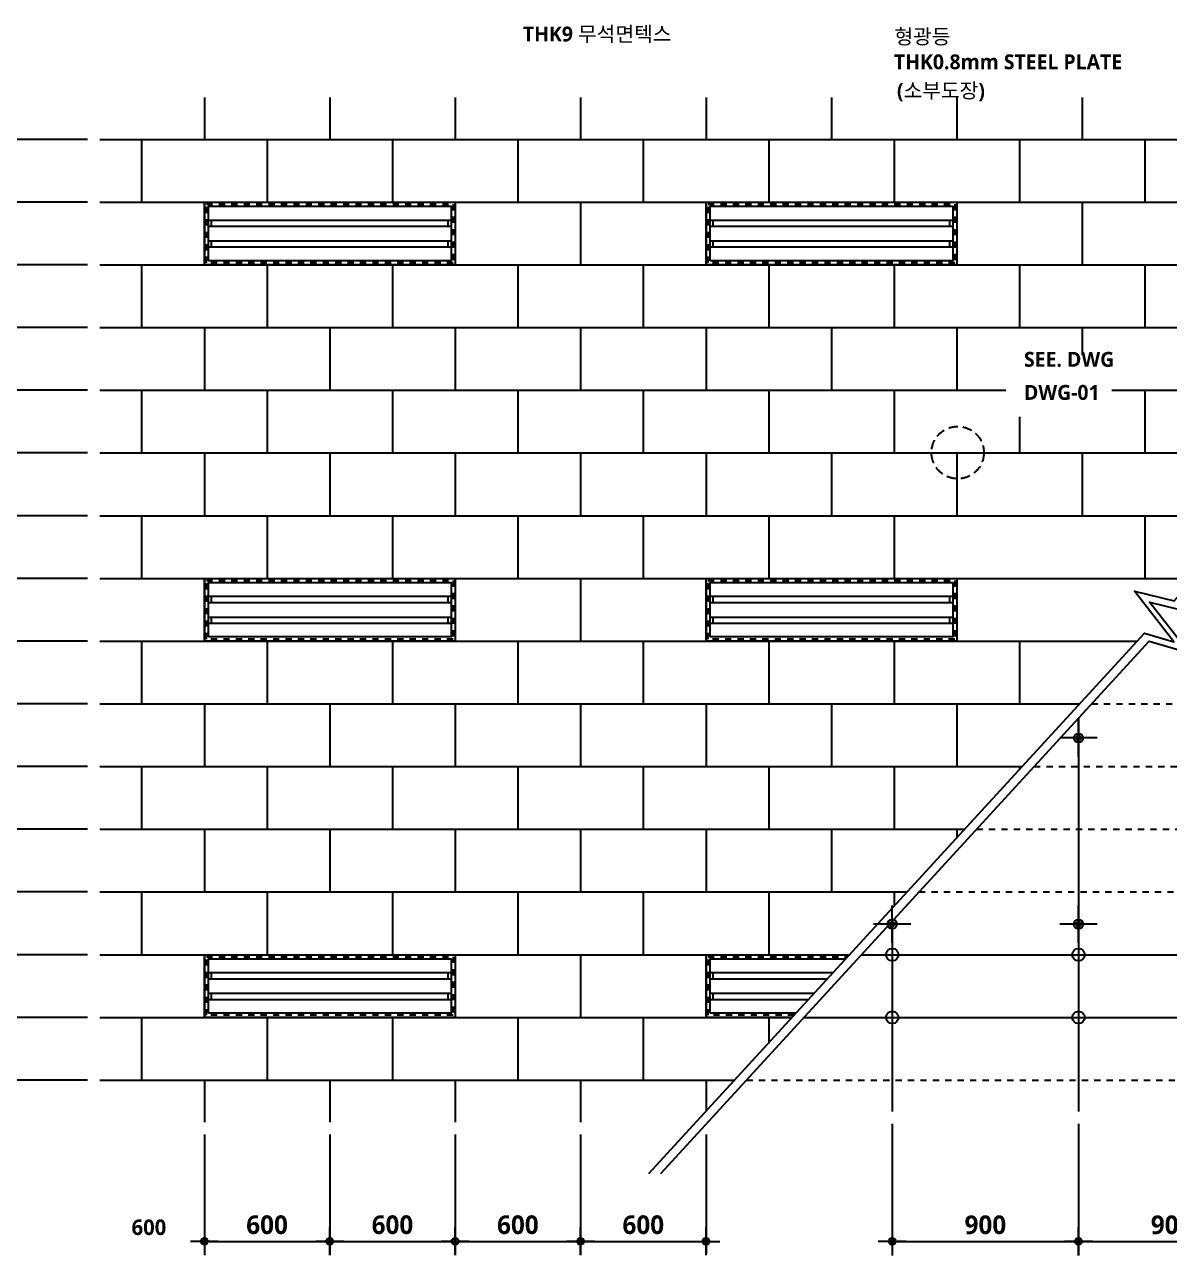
# Model space of a CAD drawing. Header units: millimetres. Extents: x 200 to 163856, y 0 to 163394.
# Drawn here: x 44037 to 45880, y 1853 to 3835 of the extents above; entities that cross this region are included whole.
import ezdxf
from ezdxf.enums import TextEntityAlignment as Align

# ---------------------------------------------------------------- set-up
doc = ezdxf.new("R2010")
doc.units = ezdxf.units.MM
doc.header["$LTSCALE"] = 10
doc.linetypes.add('HID', pattern=[2.3, 1.5, -0.8])
doc.linetypes.add('HIDDEN', pattern=[2, 1, -1])
doc.layers.get('DEFPOINTS').update_dxf_attribs({"color": 181})
for name, color, linetype in [('9', 9, 'Continuous'), ('A-ANNO-TEXT1', 7, 'Continuous'), ('A-ST-AXIS-DIM', 7, 'Continuous'), ('AURATON', 2, 'Continuous'), ('DIM', 4, 'Continuous'), ('EL1', 10, 'Continuous'), ('FIN', 6, 'Continuous'), ('HID', 7, 'HID'), ('WA3', 7, 'Continuous')]:
    doc.layers.add(name, color=color, linetype=linetype)
doc.layers.add('계획선', color=7, linetype='Continuous', lineweight=9)
doc.styles.add('2020음성 1차', font='')
doc.styles.get('2020음성 1차').set_extended_font_data('NanumGothic', bold=True)
doc.dimstyles.new('NDIM10', dxfattribs={"dimscale": 10, "dimtxt": 3, "dimasz": 0.75, "dimexe": 2, "dimexo": 2, "dimgap": 1, "dimtad": 1, "dimdec": 1, "dimdsep": 46, "dimtxsty": '2020음성 1차', "dimblk": 'Z_DOT', "dimcen": 3, "dimdle": 3, "dimclrd": 256, "dimclre": 256, "dimclrt": 3, "dimadec": 0, "dimazin": 0, "dimtfac": 1, "dimtdec": 1, "dimtix": 1, "dimtmove": 2, "dimatfit": 3, "dimfxl": 1, "dimtolj": 1, "dimtzin": 0, "dimlwd": -1, "dimlwe": -1, "dimarcsym": 0})

# ---------------------------------------------------------------- blocks, each defined once
blk = doc.blocks.new('Z_DOT')
at = {"layer": 'DIM', "color": 0}
for p, q in [((0, -3), (0, 3)), ((-3, 0), (3, 0))]:
    blk.add_line(p, q, dxfattribs=at)
for radius in [0.75, 0.375]:
    blk.add_circle((0, 0), radius, dxfattribs=at)
blk = doc.blocks.new('*D6518')
at = {"layer": 'A-ST-AXIS-DIM'}
for p, q in [((45734.1, 2064.9), (45734.1, 1855.6)), ((46034.1, 2064.9), (46034.1, 1855.6)), ((45741.6, 1875.6), (46026.6, 1875.6))]:
    blk.add_line(p, q, dxfattribs=at)
at = {"layer": 'DEFPOINTS', "color": 0}
for p in [(45734.1, 2084.9), (46034.1, 2084.9), (46034.1, 1875.6)]:
    blk.add_point(p, dxfattribs=at)
at = {"layer": 'A-ST-AXIS-DIM', "linetype": 'ByBlock', "xscale": 7.5, "yscale": 7.5, "zscale": 7.5, "rotation": 180}
blk.add_blockref('Z_DOT', (45734.1, 1875.6), dxfattribs=at)
at = {"layer": 'A-ST-AXIS-DIM', "linetype": 'ByBlock', "xscale": 7.5, "yscale": 7.5, "zscale": 7.5}
blk.add_blockref('Z_DOT', (46034.1, 1875.6), dxfattribs=at)
at = {"layer": 'A-ST-AXIS-DIM', "color": 3, "insert": (45884.1, 1902.2), "char_height": 30, "attachment_point": 5, "style": '2020음성 1차'}
blk.add_mtext('\\A1;900', dxfattribs=at)
blk = doc.blocks.new('*D6519')
at = {"layer": 'A-ST-AXIS-DIM'}
for p, q in [((45434.1, 2064.9), (45434.1, 1855.6)), ((45734.1, 2064.9), (45734.1, 1855.6)), ((45441.6, 1875.6), (45726.6, 1875.6))]:
    blk.add_line(p, q, dxfattribs=at)
at = {"layer": 'DEFPOINTS', "color": 0}
for p in [(45434.1, 2084.9), (45734.1, 2084.9), (45734.1, 1875.6)]:
    blk.add_point(p, dxfattribs=at)
at = {"layer": 'A-ST-AXIS-DIM', "linetype": 'ByBlock', "xscale": 7.5, "yscale": 7.5, "zscale": 7.5, "rotation": 180}
blk.add_blockref('Z_DOT', (45434.1, 1875.6), dxfattribs=at)
at = {"layer": 'A-ST-AXIS-DIM', "linetype": 'ByBlock', "xscale": 7.5, "yscale": 7.5, "zscale": 7.5}
blk.add_blockref('Z_DOT', (45734.1, 1875.6), dxfattribs=at)
at = {"layer": 'A-ST-AXIS-DIM', "color": 3, "insert": (45584.1, 1902.2), "char_height": 30, "attachment_point": 5, "style": '2020음성 1차'}
blk.add_mtext('\\A1;900', dxfattribs=at)
blk = doc.blocks.new('*D6520')
at = {"layer": 'A-ST-AXIS-DIM'}
for p, q in [((44932.1, 2047.7), (44932.1, 1855.7)), ((45134.1, 2047.7), (45134.1, 1855.7)), ((44939.6, 1875.7), (45126.6, 1875.7))]:
    blk.add_line(p, q, dxfattribs=at)
at = {"layer": 'DEFPOINTS', "color": 0}
for p in [(44932.1, 2067.7), (45134.1, 2067.7), (45134.1, 1875.7)]:
    blk.add_point(p, dxfattribs=at)
at = {"layer": 'A-ST-AXIS-DIM', "linetype": 'ByBlock', "xscale": 7.5, "yscale": 7.5, "zscale": 7.5, "rotation": 180}
blk.add_blockref('Z_DOT', (44932.1, 1875.7), dxfattribs=at)
at = {"layer": 'A-ST-AXIS-DIM', "linetype": 'ByBlock', "xscale": 7.5, "yscale": 7.5, "zscale": 7.5}
blk.add_blockref('Z_DOT', (45134.1, 1875.7), dxfattribs=at)
at = {"layer": 'A-ST-AXIS-DIM', "color": 3, "insert": (45033.1, 1902.3), "char_height": 30, "attachment_point": 5, "style": '2020음성 1차'}
blk.add_mtext('\\A1;600', dxfattribs=at)
blk = doc.blocks.new('*D6521')
at = {"layer": 'A-ST-AXIS-DIM'}
for p, q in [((44730.1, 2047.7), (44730.1, 1855.7)), ((44932.1, 2047.7), (44932.1, 1855.7)), ((44737.6, 1875.7), (44924.6, 1875.7))]:
    blk.add_line(p, q, dxfattribs=at)
at = {"layer": 'DEFPOINTS', "color": 0}
for p in [(44730.1, 2067.7), (44932.1, 2067.7), (44932.1, 1875.7)]:
    blk.add_point(p, dxfattribs=at)
at = {"layer": 'A-ST-AXIS-DIM', "linetype": 'ByBlock', "xscale": 7.5, "yscale": 7.5, "zscale": 7.5, "rotation": 180}
blk.add_blockref('Z_DOT', (44730.1, 1875.7), dxfattribs=at)
at = {"layer": 'A-ST-AXIS-DIM', "linetype": 'ByBlock', "xscale": 7.5, "yscale": 7.5, "zscale": 7.5}
blk.add_blockref('Z_DOT', (44932.1, 1875.7), dxfattribs=at)
at = {"layer": 'A-ST-AXIS-DIM', "color": 3, "insert": (44831.1, 1902.3), "char_height": 30, "attachment_point": 5, "style": '2020음성 1차'}
blk.add_mtext('\\A1;600', dxfattribs=at)
blk = doc.blocks.new('*D6522')
at = {"layer": 'A-ST-AXIS-DIM'}
for p, q in [((44528.1, 2047.7), (44528.1, 1855.7)), ((44730.1, 2047.7), (44730.1, 1855.7)), ((44535.6, 1875.7), (44722.6, 1875.7))]:
    blk.add_line(p, q, dxfattribs=at)
at = {"layer": 'DEFPOINTS', "color": 0}
for p in [(44528.1, 2067.7), (44730.1, 2067.7), (44730.1, 1875.7)]:
    blk.add_point(p, dxfattribs=at)
at = {"layer": 'A-ST-AXIS-DIM', "linetype": 'ByBlock', "xscale": 7.5, "yscale": 7.5, "zscale": 7.5, "rotation": 180}
blk.add_blockref('Z_DOT', (44528.1, 1875.7), dxfattribs=at)
at = {"layer": 'A-ST-AXIS-DIM', "linetype": 'ByBlock', "xscale": 7.5, "yscale": 7.5, "zscale": 7.5}
blk.add_blockref('Z_DOT', (44730.1, 1875.7), dxfattribs=at)
at = {"layer": 'A-ST-AXIS-DIM', "color": 3, "insert": (44629.1, 1902.3), "char_height": 30, "attachment_point": 5, "style": '2020음성 1차'}
blk.add_mtext('\\A1;600', dxfattribs=at)
blk = doc.blocks.new('*D6523')
at = {"layer": 'A-ST-AXIS-DIM'}
for p, q in [((44326.1, 2047.7), (44326.1, 1855.7)), ((44528.1, 2047.7), (44528.1, 1855.7)), ((44333.6, 1875.7), (44520.6, 1875.7))]:
    blk.add_line(p, q, dxfattribs=at)
at = {"layer": 'DEFPOINTS', "color": 0}
for p in [(44326.1, 2067.7), (44528.1, 2067.7), (44528.1, 1875.7)]:
    blk.add_point(p, dxfattribs=at)
at = {"layer": 'A-ST-AXIS-DIM', "linetype": 'ByBlock', "xscale": 7.5, "yscale": 7.5, "zscale": 7.5, "rotation": 180}
blk.add_blockref('Z_DOT', (44326.1, 1875.7), dxfattribs=at)
at = {"layer": 'A-ST-AXIS-DIM', "linetype": 'ByBlock', "xscale": 7.5, "yscale": 7.5, "zscale": 7.5}
blk.add_blockref('Z_DOT', (44528.1, 1875.7), dxfattribs=at)
at = {"layer": 'A-ST-AXIS-DIM', "color": 3, "insert": (44427.1, 1902.3), "char_height": 30, "attachment_point": 5, "style": '2020음성 1차'}
blk.add_mtext('\\A1;600', dxfattribs=at)
blk = doc.blocks.new('*D6529')
at = {"layer": 'A-ST-AXIS-DIM'}
for p, q in [((44137.7, 3650.4), (43954.3, 3650.4)), ((43974.3, 3556.9), (43974.3, 3642.9)), ((44137.7, 3549.4), (43954.3, 3549.4))]:
    blk.add_line(p, q, dxfattribs=at)
at = {"layer": 'DEFPOINTS', "color": 0}
for p in [(43974.3, 3650.4), (44157.7, 3650.4), (44157.7, 3549.4)]:
    blk.add_point(p, dxfattribs=at)
at = {"layer": 'A-ST-AXIS-DIM', "linetype": 'ByBlock', "xscale": 7.5, "yscale": 7.5, "zscale": 7.5}
for p, rotation in [((43974.3, 3650.4), 90), ((43974.3, 3549.4), 270)]:
    blk.add_blockref('Z_DOT', p, dxfattribs=dict(at, rotation=rotation))
at = {"layer": 'A-ST-AXIS-DIM', "color": 3, "insert": (43947.8, 3599.9), "char_height": 30, "attachment_point": 5, "rotation": 90, "style": '2020음성 1차'}
blk.add_mtext('\\A1;300', dxfattribs=at)
blk = doc.blocks.new('*D6530')
at = {"layer": 'A-ST-AXIS-DIM'}
for p, q in [((44137.7, 3549.4), (43954.3, 3549.4)), ((43974.3, 3556.9), (43974.3, 3564.4)), ((43974.3, 3448.4), (43974.3, 3549.4)), ((44137.7, 3448.4), (43954.3, 3448.4)), ((43974.3, 3440.9), (43974.3, 3433.4))]:
    blk.add_line(p, q, dxfattribs=at)
at = {"layer": 'DEFPOINTS', "color": 0}
for p in [(43974.3, 3549.4), (44157.7, 3549.4), (44157.7, 3448.4)]:
    blk.add_point(p, dxfattribs=at)
at = {"layer": 'A-ST-AXIS-DIM', "linetype": 'ByBlock', "xscale": 7.5, "yscale": 7.5, "zscale": 7.5}
for p, rotation in [((43974.3, 3549.4), 270), ((43974.3, 3448.4), 90)]:
    blk.add_blockref('Z_DOT', p, dxfattribs=dict(at, rotation=rotation))
at = {"layer": 'A-ST-AXIS-DIM', "color": 3, "insert": (43946.8, 3498.9), "char_height": 30, "attachment_point": 5, "rotation": 90, "style": '2020음성 1차'}
blk.add_mtext('\\A1;VAR.', dxfattribs=at)
blk = doc.blocks.new('*D6531')
at = {"layer": 'A-ST-AXIS-DIM'}
for p, q in [((44137.7, 3448.4), (43954.3, 3448.4)), ((43974.3, 3354.9), (43974.3, 3440.9)), ((44137.7, 3347.4), (43954.3, 3347.4))]:
    blk.add_line(p, q, dxfattribs=at)
at = {"layer": 'DEFPOINTS', "color": 0}
for p in [(43974.3, 3448.4), (44157.7, 3448.4), (44157.7, 3347.4)]:
    blk.add_point(p, dxfattribs=at)
at = {"layer": 'A-ST-AXIS-DIM', "linetype": 'ByBlock', "xscale": 7.5, "yscale": 7.5, "zscale": 7.5}
for p, rotation in [((43974.3, 3448.4), 90), ((43974.3, 3347.4), 270)]:
    blk.add_blockref('Z_DOT', p, dxfattribs=dict(at, rotation=rotation))
at = {"layer": 'A-ST-AXIS-DIM', "color": 3, "insert": (43947.8, 3397.9), "char_height": 30, "attachment_point": 5, "rotation": 90, "style": '2020음성 1차'}
blk.add_mtext('\\A1;300', dxfattribs=at)
blk = doc.blocks.new('*D6532')
at = {"layer": 'A-ST-AXIS-DIM'}
for p, q in [((44137.7, 3347.4), (43954.3, 3347.4)), ((43974.3, 3253.9), (43974.3, 3339.9)), ((44137.7, 3246.4), (43954.3, 3246.4))]:
    blk.add_line(p, q, dxfattribs=at)
at = {"layer": 'DEFPOINTS', "color": 0}
for p in [(43974.3, 3347.4), (44157.7, 3347.4), (44157.7, 3246.4)]:
    blk.add_point(p, dxfattribs=at)
at = {"layer": 'A-ST-AXIS-DIM', "linetype": 'ByBlock', "xscale": 7.5, "yscale": 7.5, "zscale": 7.5}
for p, rotation in [((43974.3, 3347.4), 90), ((43974.3, 3246.4), 270)]:
    blk.add_blockref('Z_DOT', p, dxfattribs=dict(at, rotation=rotation))
at = {"layer": 'A-ST-AXIS-DIM', "color": 3, "insert": (43947.8, 3296.9), "char_height": 30, "attachment_point": 5, "rotation": 90, "style": '2020음성 1차'}
blk.add_mtext('\\A1;300', dxfattribs=at)
blk = doc.blocks.new('*D6533')
at = {"layer": 'A-ST-AXIS-DIM'}
for p, q in [((44137.7, 3246.4), (43954.3, 3246.4)), ((43974.3, 3152.9), (43974.3, 3238.9)), ((44137.7, 3145.4), (43954.3, 3145.4))]:
    blk.add_line(p, q, dxfattribs=at)
at = {"layer": 'DEFPOINTS', "color": 0}
for p in [(43974.3, 3246.4), (44157.7, 3246.4), (44157.7, 3145.4)]:
    blk.add_point(p, dxfattribs=at)
at = {"layer": 'A-ST-AXIS-DIM', "linetype": 'ByBlock', "xscale": 7.5, "yscale": 7.5, "zscale": 7.5}
for p, rotation in [((43974.3, 3246.4), 90), ((43974.3, 3145.4), 270)]:
    blk.add_blockref('Z_DOT', p, dxfattribs=dict(at, rotation=rotation))
at = {"layer": 'A-ST-AXIS-DIM', "color": 3, "insert": (43947.8, 3195.9), "char_height": 30, "attachment_point": 5, "rotation": 90, "style": '2020음성 1차'}
blk.add_mtext('\\A1;300', dxfattribs=at)
blk = doc.blocks.new('*D6534')
at = {"layer": 'A-ST-AXIS-DIM'}
for p, q in [((44137.7, 3145.4), (43954.3, 3145.4)), ((43974.3, 3051.9), (43974.3, 3137.9)), ((44137.7, 3044.4), (43954.3, 3044.4))]:
    blk.add_line(p, q, dxfattribs=at)
at = {"layer": 'DEFPOINTS', "color": 0}
for p in [(43974.3, 3145.4), (44157.7, 3145.4), (44157.7, 3044.4)]:
    blk.add_point(p, dxfattribs=at)
at = {"layer": 'A-ST-AXIS-DIM', "linetype": 'ByBlock', "xscale": 7.5, "yscale": 7.5, "zscale": 7.5}
for p, rotation in [((43974.3, 3145.4), 90), ((43974.3, 3044.4), 270)]:
    blk.add_blockref('Z_DOT', p, dxfattribs=dict(at, rotation=rotation))
at = {"layer": 'A-ST-AXIS-DIM', "color": 3, "insert": (43947.8, 3094.9), "char_height": 30, "attachment_point": 5, "rotation": 90, "style": '2020음성 1차'}
blk.add_mtext('\\A1;300', dxfattribs=at)
blk = doc.blocks.new('*D6535')
at = {"layer": 'A-ST-AXIS-DIM'}
for p, q in [((44137.7, 3044.4), (43954.3, 3044.4)), ((43974.3, 2950.9), (43974.3, 3036.9)), ((44137.7, 2943.4), (43954.3, 2943.4))]:
    blk.add_line(p, q, dxfattribs=at)
at = {"layer": 'DEFPOINTS', "color": 0}
for p in [(43974.3, 3044.4), (44157.7, 3044.4), (44157.7, 2943.4)]:
    blk.add_point(p, dxfattribs=at)
at = {"layer": 'A-ST-AXIS-DIM', "linetype": 'ByBlock', "xscale": 7.5, "yscale": 7.5, "zscale": 7.5}
for p, rotation in [((43974.3, 3044.4), 90), ((43974.3, 2943.4), 270)]:
    blk.add_blockref('Z_DOT', p, dxfattribs=dict(at, rotation=rotation))
at = {"layer": 'A-ST-AXIS-DIM', "color": 3, "insert": (43947.8, 2993.9), "char_height": 30, "attachment_point": 5, "rotation": 90, "style": '2020음성 1차'}
blk.add_mtext('\\A1;300', dxfattribs=at)
blk = doc.blocks.new('*D6536')
at = {"layer": 'A-ST-AXIS-DIM'}
for p, q in [((43974.3, 2950.9), (43974.3, 2958.4)), ((44137.7, 2943.4), (43954.3, 2943.4)), ((43974.3, 2842.4), (43974.3, 2943.4)), ((44137.7, 2842.4), (43954.3, 2842.4)), ((43974.3, 2834.9), (43974.3, 2827.4))]:
    blk.add_line(p, q, dxfattribs=at)
at = {"layer": 'DEFPOINTS', "color": 0}
for p in [(43974.3, 2943.4), (44157.7, 2943.4), (44157.7, 2842.4)]:
    blk.add_point(p, dxfattribs=at)
at = {"layer": 'A-ST-AXIS-DIM', "linetype": 'ByBlock', "xscale": 7.5, "yscale": 7.5, "zscale": 7.5}
for p, rotation in [((43974.3, 2943.4), 270), ((43974.3, 2842.4), 90)]:
    blk.add_blockref('Z_DOT', p, dxfattribs=dict(at, rotation=rotation))
at = {"layer": 'A-ST-AXIS-DIM', "color": 3, "insert": (43946.8, 2892.9), "char_height": 30, "attachment_point": 5, "rotation": 90, "style": '2020음성 1차'}
blk.add_mtext('\\A1;VAR.', dxfattribs=at)
blk = doc.blocks.new('*D6537')
at = {"layer": 'A-ST-AXIS-DIM'}
for p, q in [((44137.7, 2842.4), (43954.3, 2842.4)), ((43974.3, 2748.9), (43974.3, 2834.9)), ((44137.7, 2741.4), (43954.3, 2741.4))]:
    blk.add_line(p, q, dxfattribs=at)
at = {"layer": 'DEFPOINTS', "color": 0}
for p in [(43974.3, 2842.4), (44157.7, 2842.4), (44157.7, 2741.4)]:
    blk.add_point(p, dxfattribs=at)
at = {"layer": 'A-ST-AXIS-DIM', "linetype": 'ByBlock', "xscale": 7.5, "yscale": 7.5, "zscale": 7.5}
for p, rotation in [((43974.3, 2842.4), 90), ((43974.3, 2741.4), 270)]:
    blk.add_blockref('Z_DOT', p, dxfattribs=dict(at, rotation=rotation))
at = {"layer": 'A-ST-AXIS-DIM', "color": 3, "insert": (43947.8, 2791.9), "char_height": 30, "attachment_point": 5, "rotation": 90, "style": '2020음성 1차'}
blk.add_mtext('\\A1;300', dxfattribs=at)
blk = doc.blocks.new('*D6538')
at = {"layer": 'A-ST-AXIS-DIM'}
for p, q in [((44137.7, 2741.4), (43954.3, 2741.4)), ((43974.3, 2647.9), (43974.3, 2733.9)), ((44137.7, 2640.4), (43954.3, 2640.4))]:
    blk.add_line(p, q, dxfattribs=at)
at = {"layer": 'DEFPOINTS', "color": 0}
for p in [(43974.3, 2741.4), (44157.7, 2741.4), (44157.7, 2640.4)]:
    blk.add_point(p, dxfattribs=at)
at = {"layer": 'A-ST-AXIS-DIM', "linetype": 'ByBlock', "xscale": 7.5, "yscale": 7.5, "zscale": 7.5}
for p, rotation in [((43974.3, 2741.4), 90), ((43974.3, 2640.4), 270)]:
    blk.add_blockref('Z_DOT', p, dxfattribs=dict(at, rotation=rotation))
at = {"layer": 'A-ST-AXIS-DIM', "color": 3, "insert": (43947.8, 2690.9), "char_height": 30, "attachment_point": 5, "rotation": 90, "style": '2020음성 1차'}
blk.add_mtext('\\A1;300', dxfattribs=at)
blk = doc.blocks.new('*D6539')
at = {"layer": 'A-ST-AXIS-DIM'}
for p, q in [((44137.7, 2640.4), (43954.3, 2640.4)), ((43974.3, 2546.9), (43974.3, 2632.9)), ((44137.7, 2539.4), (43954.3, 2539.4))]:
    blk.add_line(p, q, dxfattribs=at)
at = {"layer": 'DEFPOINTS', "color": 0}
for p in [(43974.3, 2640.4), (44157.7, 2640.4), (44157.7, 2539.4)]:
    blk.add_point(p, dxfattribs=at)
at = {"layer": 'A-ST-AXIS-DIM', "linetype": 'ByBlock', "xscale": 7.5, "yscale": 7.5, "zscale": 7.5}
for p, rotation in [((43974.3, 2640.4), 90), ((43974.3, 2539.4), 270)]:
    blk.add_blockref('Z_DOT', p, dxfattribs=dict(at, rotation=rotation))
at = {"layer": 'A-ST-AXIS-DIM', "color": 3, "insert": (43947.8, 2589.9), "char_height": 30, "attachment_point": 5, "rotation": 90, "style": '2020음성 1차'}
blk.add_mtext('\\A1;300', dxfattribs=at)
blk = doc.blocks.new('*D6540')
at = {"layer": 'A-ST-AXIS-DIM'}
for p, q in [((44137.7, 2539.4), (43954.3, 2539.4)), ((43974.3, 2445.9), (43974.3, 2531.9)), ((44137.7, 2438.4), (43954.3, 2438.4))]:
    blk.add_line(p, q, dxfattribs=at)
at = {"layer": 'DEFPOINTS', "color": 0}
for p in [(43974.3, 2539.4), (44157.7, 2539.4), (44157.7, 2438.4)]:
    blk.add_point(p, dxfattribs=at)
at = {"layer": 'A-ST-AXIS-DIM', "linetype": 'ByBlock', "xscale": 7.5, "yscale": 7.5, "zscale": 7.5}
for p, rotation in [((43974.3, 2539.4), 90), ((43974.3, 2438.4), 270)]:
    blk.add_blockref('Z_DOT', p, dxfattribs=dict(at, rotation=rotation))
at = {"layer": 'A-ST-AXIS-DIM', "color": 3, "insert": (43947.8, 2488.9), "char_height": 30, "attachment_point": 5, "rotation": 90, "style": '2020음성 1차'}
blk.add_mtext('\\A1;300', dxfattribs=at)
blk = doc.blocks.new('*D6541')
at = {"layer": 'A-ST-AXIS-DIM'}
for p, q in [((44137.7, 2438.4), (43954.3, 2438.4)), ((43974.3, 2344.9), (43974.3, 2430.9)), ((44137.7, 2337.4), (43954.3, 2337.4))]:
    blk.add_line(p, q, dxfattribs=at)
at = {"layer": 'DEFPOINTS', "color": 0}
for p in [(43974.3, 2438.4), (44157.7, 2438.4), (44157.7, 2337.4)]:
    blk.add_point(p, dxfattribs=at)
at = {"layer": 'A-ST-AXIS-DIM', "linetype": 'ByBlock', "xscale": 7.5, "yscale": 7.5, "zscale": 7.5}
for p, rotation in [((43974.3, 2438.4), 90), ((43974.3, 2337.4), 270)]:
    blk.add_blockref('Z_DOT', p, dxfattribs=dict(at, rotation=rotation))
at = {"layer": 'A-ST-AXIS-DIM', "color": 3, "insert": (43947.8, 2387.9), "char_height": 30, "attachment_point": 5, "rotation": 90, "style": '2020음성 1차'}
blk.add_mtext('\\A1;300', dxfattribs=at)
blk = doc.blocks.new('*D6542')
at = {"layer": 'A-ST-AXIS-DIM'}
for p, q in [((43974.3, 2344.9), (43974.3, 2352.4)), ((44137.7, 2337.4), (43954.3, 2337.4)), ((43974.3, 2236.4), (43974.3, 2337.4)), ((44137.7, 2236.4), (43954.3, 2236.4)), ((43974.3, 2228.9), (43974.3, 2221.4))]:
    blk.add_line(p, q, dxfattribs=at)
at = {"layer": 'DEFPOINTS', "color": 0}
for p in [(43974.3, 2337.4), (44157.7, 2337.4), (44157.7, 2236.4)]:
    blk.add_point(p, dxfattribs=at)
at = {"layer": 'A-ST-AXIS-DIM', "linetype": 'ByBlock', "xscale": 7.5, "yscale": 7.5, "zscale": 7.5}
for p, rotation in [((43974.3, 2337.4), 270), ((43974.3, 2236.4), 90)]:
    blk.add_blockref('Z_DOT', p, dxfattribs=dict(at, rotation=rotation))
at = {"layer": 'A-ST-AXIS-DIM', "color": 3, "insert": (43946.8, 2286.9), "char_height": 30, "attachment_point": 5, "rotation": 90, "style": '2020음성 1차'}
blk.add_mtext('\\A1;VAR.', dxfattribs=at)
blk = doc.blocks.new('*D6543')
at = {"layer": 'A-ST-AXIS-DIM'}
for p, q in [((44137.7, 2236.4), (43954.3, 2236.4)), ((43974.3, 2142.9), (43974.3, 2228.9)), ((44137.7, 2135.4), (43954.3, 2135.4))]:
    blk.add_line(p, q, dxfattribs=at)
at = {"layer": 'DEFPOINTS', "color": 0}
for p in [(43974.3, 2236.4), (44157.7, 2236.4), (44157.7, 2135.4)]:
    blk.add_point(p, dxfattribs=at)
at = {"layer": 'A-ST-AXIS-DIM', "linetype": 'ByBlock', "xscale": 7.5, "yscale": 7.5, "zscale": 7.5}
for p, rotation in [((43974.3, 2236.4), 90), ((43974.3, 2135.4), 270)]:
    blk.add_blockref('Z_DOT', p, dxfattribs=dict(at, rotation=rotation))
at = {"layer": 'A-ST-AXIS-DIM', "color": 3, "insert": (43947.8, 2185.9), "char_height": 30, "attachment_point": 5, "rotation": 90, "style": '2020음성 1차'}
blk.add_mtext('\\A1;300', dxfattribs=at)

msp = doc.modelspace()

# ---------------------------------------------------------------- linework, layer by layer
at = {"layer": '9'}
for centre in [(45434.09657, 2337.40605), (45734.09657, 2337.40605), (45434.09657, 2236.40605), (45734.09657, 2236.40605)]:
    msp.add_circle(centre, 10, dxfattribs=at)
at = {"layer": 'A-ANNO-TEXT1'}
for points in [[(44780.98191, 3496.85249, 0, 10, 0), (44780.98191, 3526.85249, 0, 0, 0), (44780.98191, 3823.77659, 0, 0, 0), (44831.34106, 3823.77659, 0, 0, 0)], [(45377.99784, 3513.07917, 0, 10, 0), (45377.99784, 3543.07917, 0, 0, 0), (45377.99784, 3823.77659, 0, 0, 0), (45428.35699, 3823.77659, 0, 0, 0)], [(45572.22559, 3175.50835, 0, 10, 0), (45589.16009, 3200.27168, 0, 0, 0), (45635.85015, 3268.54661, 0, 0, 0), (45858.53603, 3268.54661, 0, 0, 0)]]:
    msp.add_lwpolyline(points, format="xyseb", dxfattribs=at)
for points in [[(45042.26995, 1984.76448), (45840.47843, 2855.26593), (45887.87111, 2841.27445), (45824.42536, 2923.04217), (45888.04587, 2907.14151), (46736.16991, 3832.07933)], [(45061.27798, 1984.76448), (45847.73581, 2842.45103), (45912.11092, 2823.44592), (45848.66517, 2905.21364), (45894.72942, 2893.70082), (46755.17794, 3832.07933)]]:
    msp.add_lwpolyline(points, dxfattribs=at)
at = {"layer": 'AURATON'}
msp.add_line((45639.09657, 2640.40605), (45639.09657, 2635.64511), dxfattribs=at)
at = {"layer": 'EL1'}
for p, q in [((44326.09657, 3549.40605), (44326.09657, 3448.40605)), ((44730.09657, 3549.40605), (44730.09657, 3448.40605)), ((45134.09657, 3549.40605), (45134.09657, 3448.40605)), ((44332.76323, 3520.57271), (44723.4299, 3520.57271)), ((44332.76323, 3510.57271), (44723.4299, 3510.57271)), ((45140.76323, 3520.57271), (45531.4299, 3520.57271)), ((45140.76323, 3510.57271), (45531.4299, 3510.57271)), ((44332.76323, 3487.23938), (44723.4299, 3487.23938)), ((44332.76323, 3477.23938), (44723.4299, 3477.23938)), ((45140.76323, 3487.23938), (45531.4299, 3487.23938)), ((45140.76323, 3477.23938), (45531.4299, 3477.23938)), ((44326.09657, 2943.40605), (44326.09657, 2842.40605)), ((44326.09657, 2943.40605), (44326.09657, 2842.40605)), ((44730.09657, 2943.40605), (44730.09657, 2842.40605)), ((44730.09657, 2943.40605), (44730.09657, 2842.40605)), ((45134.09657, 2943.40605), (45134.09657, 2842.40605)), ((45538.09657, 2943.40605), (45538.09657, 2842.40605)), ((44332.76323, 2914.57271), (44723.4299, 2914.57271)), ((45140.76323, 2914.57271), (45531.4299, 2914.57271)), ((44332.76323, 2904.57271), (44723.4299, 2904.57271)), ((45140.76323, 2904.57271), (45531.4299, 2904.57271)), ((44332.76323, 2881.23938), (44723.4299, 2881.23938)), ((45140.76323, 2881.23938), (45531.4299, 2881.23938)), ((44332.76323, 2871.23938), (44723.4299, 2871.23938)), ((45140.76323, 2871.23938), (45531.4299, 2871.23938)), ((44326.09657, 2337.40605), (44326.09657, 2236.40605)), ((44326.09657, 2337.40605), (44326.09657, 2236.40605)), ((44730.09657, 2337.40605), (44730.09657, 2236.40605)), ((44730.09657, 2337.40605), (44730.09657, 2236.40605)), ((45134.09657, 2337.40605), (45134.09657, 2236.40605)), ((44332.76323, 2308.57271), (44723.4299, 2308.57271)), ((45140.76323, 2308.57271), (45339.18672, 2308.57271)), ((44332.76323, 2298.57271), (44723.4299, 2298.57271)), ((45140.76323, 2298.57271), (45330.0172, 2298.57271)), ((44332.76323, 2275.23938), (44723.4299, 2275.23938)), ((44332.76323, 2265.23938), (44723.4299, 2265.23938)), ((45140.76323, 2275.23938), (45308.62164, 2275.23938)), ((45140.76323, 2265.23938), (45299.45211, 2265.23938))]:
    msp.add_line(p, q, dxfattribs=at)
for points in [[(44326.09657, 3448.40605), (44326.09657, 3549.40605), (44730.09657, 3549.40605), (44730.09657, 3448.40605)], [(45134.09657, 3448.40605), (45134.09657, 3549.40605), (45538.09657, 3549.40605), (45538.09657, 3448.40605)], [(44332.76323, 3455.07271), (44332.76323, 3542.73938), (44723.4299, 3542.73938), (44723.4299, 3455.07271)], [(45140.76323, 3455.07271), (45140.76323, 3542.73938), (45531.4299, 3542.73938), (45531.4299, 3455.07271)], [(44326.09657, 2842.40605), (44326.09657, 2943.40605), (44730.09657, 2943.40605), (44730.09657, 2842.40605)], [(44332.76323, 2849.07271), (44332.76323, 2936.73938), (44723.4299, 2936.73938), (44723.4299, 2849.07271)], [(45134.09657, 2842.40605), (45134.09657, 2943.40605), (45538.09657, 2943.40605), (45538.09657, 2842.40605)], [(45140.76323, 2849.07271), (45140.76323, 2936.73938), (45531.4299, 2936.73938), (45531.4299, 2849.07271)], [(44326.09657, 2236.40605), (44326.09657, 2337.40605), (44730.09657, 2337.40605), (44730.09657, 2236.40605)], [(44332.76323, 2243.07271), (44332.76323, 2330.73938), (44723.4299, 2330.73938), (44723.4299, 2243.07271)]]:
    msp.add_lwpolyline(points, close=True, dxfattribs=at)
at = {"layer": 'EL1', "linetype": 'HIDDEN'}
for points in [[(44329.4299, 3451.73938), (44329.4299, 3546.07271), (44726.76323, 3546.07271), (44726.76323, 3451.73938)], [(45137.4299, 3451.73938), (45137.4299, 3546.07271), (45534.76323, 3546.07271), (45534.76323, 3451.73938)], [(44329.4299, 2845.73938), (44329.4299, 2940.07271), (44726.76323, 2940.07271), (44726.76323, 2845.73938)], [(45137.4299, 2845.73938), (45137.4299, 2940.07271), (45534.76323, 2940.07271), (45534.76323, 2845.73938)], [(44329.4299, 2239.73938), (44329.4299, 2334.07271), (44726.76323, 2334.07271), (44726.76323, 2239.73938)]]:
    msp.add_lwpolyline(points, close=True, dxfattribs=at)
at = {"layer": 'EL1'}
for points in [[(44337.76323, 3510.57271), (44337.76323, 3520.57271)], [(44718.4299, 3520.57271), (44718.4299, 3510.57271)], [(45145.76323, 3510.57271), (45145.76323, 3520.57271)], [(45526.4299, 3520.57271), (45526.4299, 3510.57271)], [(44337.76323, 3477.23938), (44337.76323, 3487.23938)], [(44718.4299, 3487.23938), (44718.4299, 3477.23938)], [(45145.76323, 3477.23938), (45145.76323, 3487.23938)], [(45526.4299, 3487.23938), (45526.4299, 3477.23938)], [(44337.76323, 2904.57271), (44337.76323, 2914.57271)], [(44718.4299, 2914.57271), (44718.4299, 2904.57271)], [(45145.76323, 2904.57271), (45145.76323, 2914.57271)], [(45526.4299, 2914.57271), (45526.4299, 2904.57271)], [(44337.76323, 2871.23938), (44337.76323, 2881.23938)], [(44718.4299, 2881.23938), (44718.4299, 2871.23938)], [(45145.76323, 2871.23938), (45145.76323, 2881.23938)], [(45526.4299, 2881.23938), (45526.4299, 2871.23938)], [(45134.09657, 2236.40605), (45134.09657, 2337.40605), (45365.62552, 2337.40605)], [(45140.76323, 2243.07271), (45140.76323, 2330.73938), (45359.5125, 2330.73938)], [(44337.76323, 2298.57271), (44337.76323, 2308.57271)], [(44718.4299, 2308.57271), (44718.4299, 2298.57271)], [(45145.76323, 2298.57271), (45145.76323, 2308.57271)], [(44337.76323, 2265.23938), (44337.76323, 2275.23938)], [(44718.4299, 2275.23938), (44718.4299, 2265.23938)], [(45145.76323, 2265.23938), (45145.76323, 2275.23938)], [(45279.12633, 2243.07271), (45140.76323, 2243.07271)], [(45273.01332, 2236.40605), (45134.09657, 2236.40605)]]:
    msp.add_lwpolyline(points, dxfattribs=at)
at = {"layer": 'EL1', "linetype": 'HIDDEN'}
for points in [[(45137.4299, 2239.73938), (45137.4299, 2334.07271), (45362.56901, 2334.07271)], [(45276.06982, 2239.73938), (45137.4299, 2239.73938)]]:
    msp.add_lwpolyline(points, dxfattribs=at)
at = {"layer": 'FIN'}
for p, q in [((44326.09657, 3718.07271), (44326.09657, 3650.40605)), ((44528.09657, 3718.07271), (44528.09657, 3650.40605)), ((44730.09657, 3718.07271), (44730.09657, 3650.40605)), ((44932.09657, 3718.07271), (44932.09657, 3650.40605)), ((45134.09657, 3718.07271), (45134.09657, 3650.40605)), ((45336.09657, 3718.07271), (45336.09657, 3650.40605)), ((45538.09657, 3718.07271), (45538.09657, 3650.40605)), ((45740.09657, 3718.07271), (45740.09657, 3650.40605)), ((44157.7399, 3650.40605), (46569.58414, 3650.40605)), ((44225.09657, 3650.40605), (44225.09657, 3549.40605)), ((44427.09657, 3650.40605), (44427.09657, 3549.40605)), ((44629.09657, 3650.40605), (44629.09657, 3549.40605)), ((44831.09657, 3650.40605), (44831.09657, 3549.40605)), ((45033.09657, 3650.40605), (45033.09657, 3549.40605)), ((45235.09657, 3650.40605), (45235.09657, 3549.40605)), ((45437.09657, 3650.40605), (45437.09657, 3549.40605)), ((45639.09657, 3650.40605), (45639.09657, 3549.40605)), ((45841.09657, 3650.40605), (45841.09657, 3549.40605)), ((44157.7399, 3549.40605), (46476.97194, 3549.40605)), ((44932.09657, 3549.40605), (44932.09657, 3448.40605)), ((45740.09657, 3549.40605), (45740.09657, 3448.40605)), ((45740.09657, 3549.40605), (45740.09657, 3448.40605)), ((44157.7399, 3448.40605), (46384.35973, 3448.40605)), ((44225.09657, 3448.40605), (44225.09657, 3347.40605)), ((44427.09657, 3448.40605), (44427.09657, 3347.40605)), ((44629.09657, 3448.40605), (44629.09657, 3347.40605)), ((44831.09657, 3448.40605), (44831.09657, 3347.40605)), ((45033.09657, 3448.40605), (45033.09657, 3347.40605)), ((45235.09657, 3448.40605), (45235.09657, 3347.40605)), ((45437.09657, 3448.40605), (45437.09657, 3347.40605)), ((45639.09657, 3448.40605), (45639.09657, 3347.40605)), ((45841.09657, 3448.40605), (45841.09657, 3347.40605)), ((44157.7399, 3347.40605), (46291.74753, 3347.40605)), ((44326.09657, 3347.40605), (44326.09657, 3246.40605)), ((44528.09657, 3347.40605), (44528.09657, 3246.40605)), ((44730.09657, 3347.40605), (44730.09657, 3246.40605)), ((44932.09657, 3347.40605), (44932.09657, 3246.40605)), ((45134.09657, 3347.40605), (45134.09657, 3246.40605)), ((45336.09657, 3347.40605), (45336.09657, 3246.40605)), ((45538.09657, 3347.40605), (45538.09657, 3246.40605)), ((45740.09657, 3347.40605), (45740.09657, 3303.5211)), ((44157.7399, 3246.40605), (45616.97948, 3246.40605)), ((44225.09657, 3246.40605), (44225.09657, 3145.40605)), ((44427.09657, 3246.40605), (44427.09657, 3145.40605)), ((44629.09657, 3246.40605), (44629.09657, 3145.40605)), ((44831.09657, 3246.40605), (44831.09657, 3145.40605)), ((45033.09657, 3246.40605), (45033.09657, 3145.40605)), ((45235.09657, 3246.40605), (45235.09657, 3145.40605)), ((45437.09657, 3246.40605), (45437.09657, 3145.40605)), ((45787.74054, 3246.40605), (46199.13533, 3246.40605)), ((45841.09657, 3246.40605), (45841.09657, 3145.40605)), ((45639.09657, 3203.62541), (45639.09657, 3145.40605)), ((44157.7399, 3145.40605), (44640.307, 3145.40605)), ((44326.09657, 3145.40605), (44326.09657, 3044.40605)), ((44528.09657, 3145.40605), (44528.09657, 3044.40605)), ((44640.307, 3145.40605), (46106.52313, 3145.40605)), ((44730.09657, 3145.40605), (44730.09657, 3044.40605)), ((44932.09657, 3145.40605), (44932.09657, 3044.40605)), ((45134.09657, 3145.40605), (45134.09657, 3044.40605)), ((45336.09657, 3145.40605), (45336.09657, 3044.40605)), ((45538.09657, 3145.40605), (45538.09657, 3044.40605)), ((45740.09657, 3145.40605), (45740.09657, 3044.40605)), ((44157.7399, 3044.40605), (46013.91093, 3044.40605)), ((44225.09657, 3044.40605), (44225.09657, 2943.40605)), ((44427.09657, 3044.40605), (44427.09657, 2943.40605)), ((44629.09657, 3044.40605), (44629.09657, 2943.40605)), ((44831.09657, 3044.40605), (44831.09657, 2943.40605)), ((45033.09657, 3044.40605), (45033.09657, 2943.40605)), ((45235.09657, 3044.40605), (45235.09657, 2943.40605)), ((45437.09657, 3044.40605), (45437.09657, 2943.40605)), ((45841.09657, 3044.40605), (45841.09657, 2943.40605)), ((44157.7399, 2943.40605), (45750.85314, 2943.40605)), ((44932.09657, 2943.40605), (44932.09657, 2842.40605)), ((45750.85314, 2943.40605), (45921.29873, 2943.40605)), ((44157.7399, 2842.40605), (45747.25681, 2842.40605)), ((44225.09657, 2842.40605), (44225.09657, 2741.40605)), ((44427.09657, 2842.40605), (44427.09657, 2741.40605)), ((44629.09657, 2842.40605), (44629.09657, 2741.40605)), ((44831.09657, 2842.40605), (44831.09657, 2741.40605)), ((45033.09657, 2842.40605), (45033.09657, 2741.40605)), ((45235.09657, 2842.40605), (45235.09657, 2741.40605)), ((45437.09657, 2842.40605), (45437.09657, 2741.40605)), ((45639.09657, 2842.40605), (45639.09657, 2741.40605)), ((45747.25681, 2842.40605), (45828.68653, 2842.40605)), ((44157.7399, 2741.40605), (45736.07432, 2741.40605)), ((44326.09657, 2741.40605), (44326.09657, 2640.40605)), ((44528.09657, 2741.40605), (44528.09657, 2640.40605)), ((44730.09657, 2741.40605), (44730.09657, 2640.40605)), ((44932.09657, 2741.40605), (44932.09657, 2640.40605)), ((45134.09657, 2741.40605), (45134.09657, 2640.40605)), ((45336.09657, 2741.40605), (45336.09657, 2640.40605)), ((45538.09657, 2741.40605), (45538.09657, 2640.40605)), ((44157.7399, 2640.40605), (45643.46212, 2640.40605)), ((44225.09657, 2640.40605), (44225.09657, 2539.40605)), ((44427.09657, 2640.40605), (44427.09657, 2539.40605)), ((44629.09657, 2640.40605), (44629.09657, 2539.40605)), ((44831.09657, 2640.40605), (44831.09657, 2539.40605)), ((45033.09657, 2640.40605), (45033.09657, 2539.40605)), ((45235.09657, 2640.40605), (45235.09657, 2539.40605)), ((45437.09657, 2640.40605), (45437.09657, 2539.40605)), ((44157.7399, 2539.40605), (45550.84992, 2539.40605)), ((44326.09657, 2539.40605), (44326.09657, 2438.40605)), ((44528.09657, 2539.40605), (44528.09657, 2438.40605)), ((44730.09657, 2539.40605), (44730.09657, 2438.40605)), ((44932.09657, 2539.40605), (44932.09657, 2438.40605)), ((45134.09657, 2539.40605), (45134.09657, 2438.40605)), ((45336.09657, 2539.40605), (45336.09657, 2438.40605)), ((45538.09657, 2539.40605), (45538.09657, 2525.49763)), ((44157.7399, 2438.40605), (45458.23772, 2438.40605)), ((44225.09657, 2438.40605), (44225.09657, 2337.40605)), ((44427.09657, 2438.40605), (44427.09657, 2337.40605)), ((44629.09657, 2438.40605), (44629.09657, 2337.40605)), ((44831.09657, 2438.40605), (44831.09657, 2337.40605)), ((45033.09657, 2438.40605), (45033.09657, 2337.40605)), ((45235.09657, 2438.40605), (45235.09657, 2337.40605)), ((45437.09657, 2438.40605), (45437.09657, 2415.35016)), ((44157.7399, 2337.40605), (45365.62552, 2337.40605)), ((44932.09657, 2337.40605), (44932.09657, 2236.40605)), ((44157.7399, 2236.40605), (45273.01332, 2236.40605)), ((44225.09657, 2236.40605), (44225.09657, 2135.40605)), ((44427.09657, 2236.40605), (44427.09657, 2135.40605)), ((44629.09657, 2236.40605), (44629.09657, 2135.40605)), ((44831.09657, 2236.40605), (44831.09657, 2135.40605)), ((45033.09657, 2236.40605), (45033.09657, 2135.40605)), ((45235.09657, 2236.40605), (45235.09657, 2195.05521)), ((44157.7399, 2135.40605), (45180.40111, 2135.40605)), ((44326.09657, 2135.40605), (44326.09657, 2067.73938)), ((44528.09657, 2135.40605), (44528.09657, 2067.73938)), ((44730.09657, 2135.40605), (44730.09657, 2067.73938)), ((44932.09657, 2135.40605), (44932.09657, 2067.73938)), ((45134.09657, 2135.40605), (45134.09657, 2084.90774))]:
    msp.add_line(p, q, dxfattribs=at)
at = {"layer": 'HID'}
msp.add_circle((45539.473, 3146.03132), 42.13985, dxfattribs=at)
at = {"layer": 'WA3', "linetype": 'HIDDEN'}
for p, q in [((45755.08235, 2741.40605), (47326.55315, 2741.40605)), ((45662.47015, 2640.40605), (47326.55315, 2640.40605)), ((45569.85795, 2539.40605), (46218.12854, 2539.40605)), ((45477.24575, 2438.40605), (47326.55315, 2438.40605)), ((45199.40915, 2135.40605), (47326.55315, 2135.40605))]:
    msp.add_line(p, q, dxfattribs=at)
at = {"layer": 'WA3'}
for p, q in [((45734.09657, 2718.5196), (45734.09657, 2084.90774)), ((45434.09657, 2391.34888), (45434.09657, 2084.90774)), ((45384.63355, 2337.40605), (47326.55315, 2337.40605)), ((45292.02135, 2236.40605), (47326.55315, 2236.40605))]:
    msp.add_line(p, q, dxfattribs=at)
at = {"layer": '계획선', "color": 8, "ltscale": 0.7}
msp.add_lwpolyline([(44093.59443, 1875.72092, 0, 10, 0), (44123.59443, 1875.72092, 0, 0, 0), (44306.09657, 1875.72092, 0, 0, 0)], format="xyseb", dxfattribs=at)

# ---------------------------------------------------------------- block references
at = {"layer": 'A-ST-AXIS-DIM', "color": 0, "linetype": 'ByBlock', "xscale": 10, "yscale": 10, "zscale": 2, "rotation": 90}
for p in [(45734.09657, 2686.40605), (45434.09657, 2386.40605), (45734.09657, 2386.40605)]:
    msp.add_blockref('Z_DOT', p, dxfattribs=at)

# ---------------------------------------------------------------- texts
at = {"layer": 'A-ANNO-TEXT1', "style": '2020음성 1차'}
for s, p in [('THK9 무석면텍스', (44839.13138, 3808.23372)), ('형광등', (45437.57795, 3804.06615)), ('THK0.8mm STEEL PLATE', (45436.78613, 3763.36068)), ('(소부도장)', (45441.67758, 3717.11747)), ('SEE. DWG', (45646.27311, 3284.21403)), ('DWG-01', (45646.27311, 3230.92802))]:
    msp.add_text(s, height=24, dxfattribs=at).set_placement(p)
at = {"layer": 'A-ST-AXIS-DIM', "style": '2020음성 1차'}
msp.add_text('600', height=25, dxfattribs=at).set_placement((44236.81047, 1898.39184), align=Align.MIDDLE_CENTER)

# ---------------------------------------------------------------- dimensions: what is measured, and where the dimension line sits
at = {"layer": 'A-ST-AXIS-DIM'}
for base, p1, p2, text, picture, middle in [((43974.30672, 3650.40605), (44157.7399, 3549.40605), (44157.7399, 3650.40605), '300', '*D6529', (43947.75133, 3599.90605)), ((43974.30672, 3549.40605), (44157.7399, 3448.40605), (44157.7399, 3549.40605), 'VAR.', '*D6530', (43946.83513, 3498.90605)), ((43974.30672, 3448.40605), (44157.7399, 3347.40605), (44157.7399, 3448.40605), '300', '*D6531', (43947.75133, 3397.90605)), ((43974.30672, 3347.40605), (44157.7399, 3246.40605), (44157.7399, 3347.40605), '300', '*D6532', (43947.75133, 3296.90605)), ((43974.30672, 3246.40605), (44157.7399, 3145.40605), (44157.7399, 3246.40605), '300', '*D6533', (43947.75133, 3195.90605)), ((43974.30672, 3145.40605), (44157.7399, 3044.40605), (44157.7399, 3145.40605), '300', '*D6534', (43947.75133, 3094.90605)), ((43974.30672, 3044.40605), (44157.7399, 2943.40605), (44157.7399, 3044.40605), '300', '*D6535', (43947.75133, 2993.90605)), ((43974.30672, 2943.40605), (44157.7399, 2842.40605), (44157.7399, 2943.40605), 'VAR.', '*D6536', (43946.83513, 2892.90605)), ((43974.30672, 2842.40605), (44157.7399, 2741.40605), (44157.7399, 2842.40605), '300', '*D6537', (43947.75133, 2791.90605)), ((43974.30672, 2741.40605), (44157.7399, 2640.40605), (44157.7399, 2741.40605), '300', '*D6538', (43947.75133, 2690.90605)), ((43974.30672, 2640.40605), (44157.7399, 2539.40605), (44157.7399, 2640.40605), '300', '*D6539', (43947.75133, 2589.90605)), ((43974.30672, 2539.40605), (44157.7399, 2438.40605), (44157.7399, 2539.40605), '300', '*D6540', (43947.75133, 2488.90605)), ((43974.30672, 2438.40605), (44157.7399, 2337.40605), (44157.7399, 2438.40605), '300', '*D6541', (43947.75133, 2387.90605)), ((43974.30672, 2337.40605), (44157.7399, 2236.40605), (44157.7399, 2337.40605), 'VAR.', '*D6542', (43946.83513, 2286.90605)), ((43974.30672, 2236.40605), (44157.7399, 2135.40605), (44157.7399, 2236.40605), '300', '*D6543', (43947.75133, 2185.90605))]:
    dim = msp.add_linear_dim(base=base, p1=p1, p2=p2, angle=90, text=text, dimstyle='NDIM10', override={"dimtxsty": '2020음성 1차'}, dxfattribs=at)
    dim.commit()
    dim.dimension.update_dxf_attribs({"geometry": picture, "text_midpoint": middle})
for base, p1, p2, text, picture, middle in [((45734.09657, 1875.60981), (45434.09657, 2084.90774), (45734.09657, 2084.90774), '900', '*D6519', (45584.09657, 1902.16521)), ((46034.09657, 1875.60981), (45734.09657, 2084.90774), (46034.09657, 2084.90774), '900', '*D6518', (45884.09657, 1902.16521)), ((44528.09657, 1875.72092), (44326.09657, 2067.73938), (44528.09657, 2067.73938), '600', '*D6523', (44427.09657, 1902.27632)), ((44730.09657, 1875.72092), (44528.09657, 2067.73938), (44730.09657, 2067.73938), '600', '*D6522', (44629.09657, 1902.27632)), ((44932.09657, 1875.72092), (44730.09657, 2067.73938), (44932.09657, 2067.73938), '600', '*D6521', (44831.09657, 1902.27632)), ((45134.09657, 1875.72092), (44932.09657, 2067.73938), (45134.09657, 2067.73938), '600', '*D6520', (45033.09657, 1902.27632))]:
    dim = msp.add_linear_dim(base=base, p1=p1, p2=p2, text=text, dimstyle='NDIM10', override={"dimtxsty": '2020음성 1차'}, dxfattribs=at)
    dim.commit()
    dim.dimension.update_dxf_attribs({"geometry": picture, "text_midpoint": middle})

doc.saveas('drawing.dxf')
